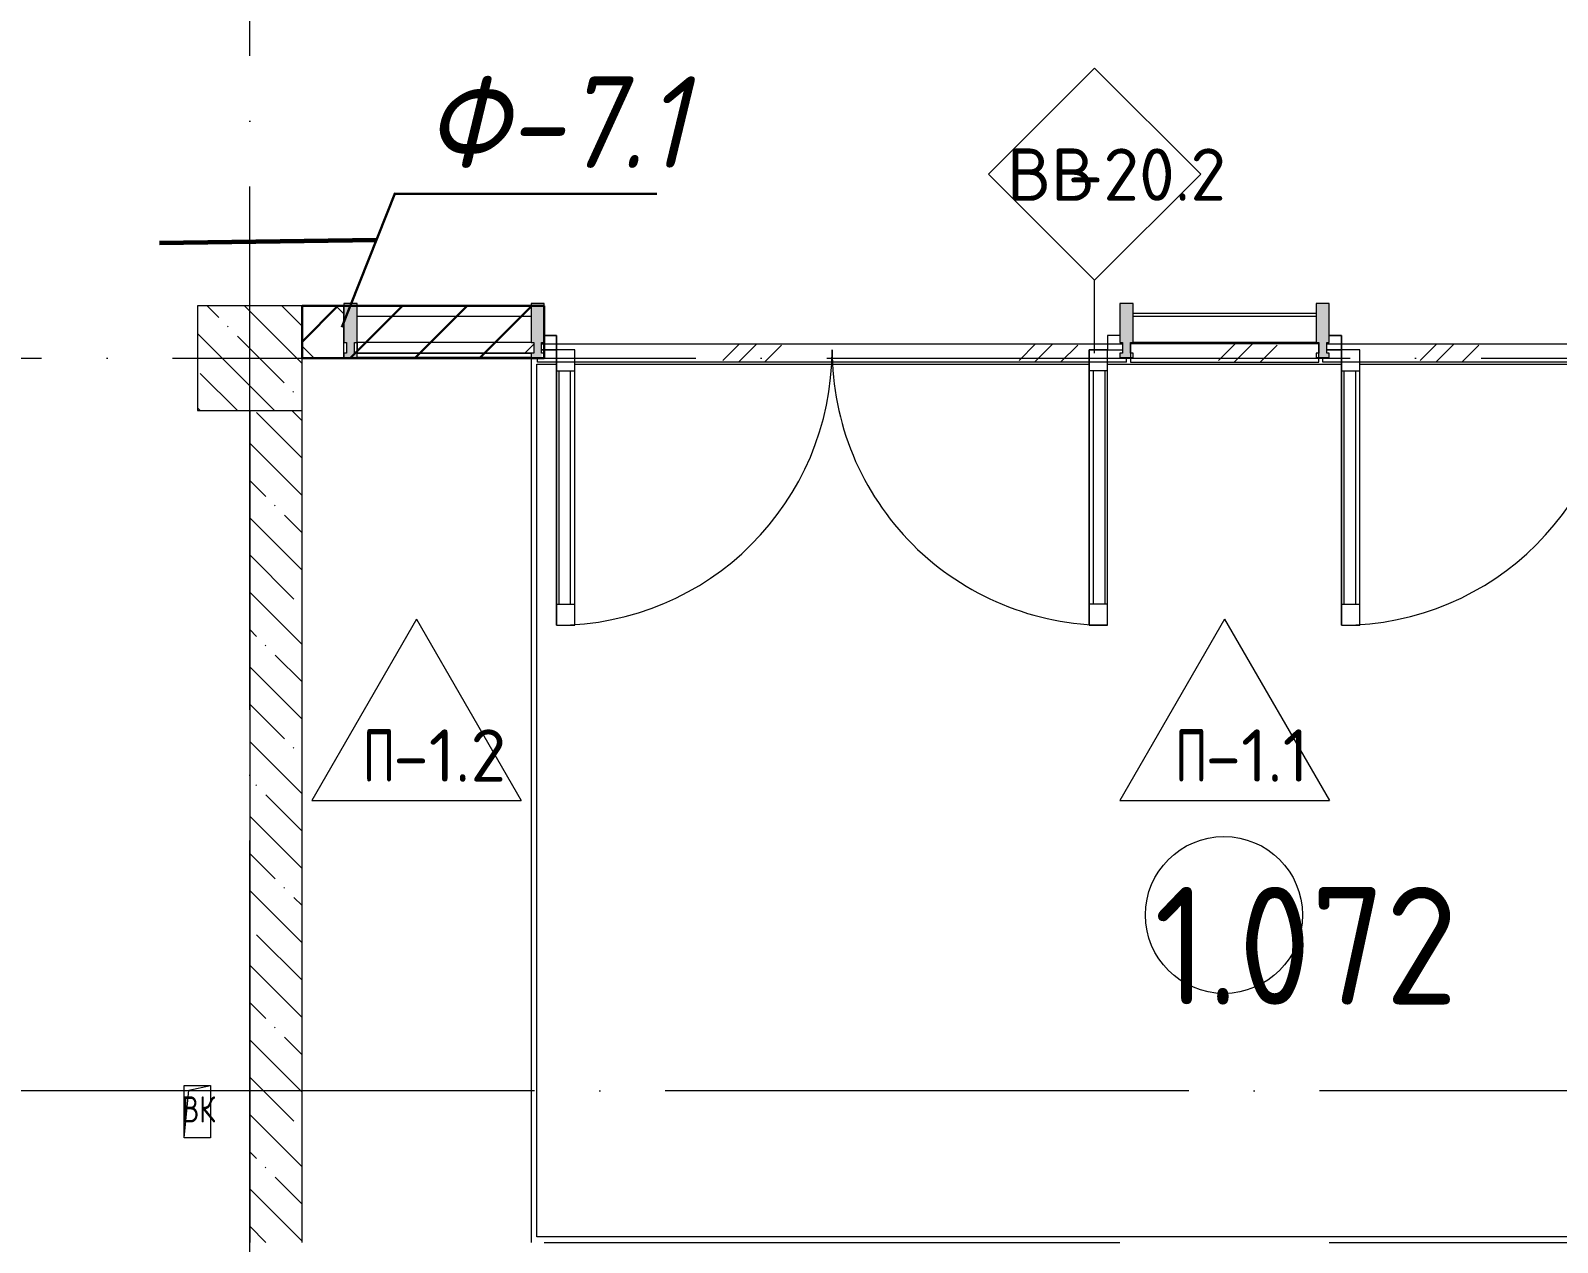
# Model space of a CAD drawing. Header units: millimetres. Extents: x -592259 to 288321, y -552984 to 293768.
# Drawn here: x 136700 to 142535, y 12545 to 17178 of the extents above; entities that cross this region are included whole.
import ezdxf

# ---------------------------------------------------------------- set-up
doc = ezdxf.new("R2010")
doc.units = ezdxf.units.MM
doc.linetypes.add('ADSK_Линия сетки', pattern=[2500, 2000, -250, 0, -250])
for name, color, linetype, lineweight in [('0.1) Блок 3.1 вып', 6, 'Continuous', 30), ('2)Фархверки', 40, 'Continuous', 30), ('2.3.1)Фарх 3.1 вып', 160, 'Continuous', 30), ('4.1) Штук. 3.1 вып', 6, 'Continuous', 60), ('A-AREA-____-IDEN', 250, 'Continuous', 9), ('A-DETL-GENF-OTLN', 250, 'Continuous', 5), ('A-DOOR-____-OTLN', 250, 'Continuous', 5), ('A-FLOR-____-IDEN', 250, 'Continuous', 9), ('A-FLOR-____-OTLN', 250, 'Continuous', 9), ('A-GENM-____-OTLN', 250, 'Continuous', 9), ('A-GLAZ-____-MCUT', 250, 'Continuous', 9), ('A-GLAZ-____-OTLN', 250, 'Continuous', 5), ('A-GLAZ-CURT-MCUT', 250, 'Continuous', 9), ('A-GLAZ-CURT-OTLN', 250, 'Continuous', 5), ('A-GLAZ-CWMG-MCUT', 250, 'Continuous', 9), ('A-GLAZ-CWMG-OTLN', 250, 'Continuous', 5), ('A-WALL-____-IDEN', 250, 'Continuous', 9), ('A-WALL-____-MCUT', 250, 'Continuous', 13), ('A-WALL-____-PATT', 250, 'Continuous', 13), ('S-COLS-____-MCUT', 250, 'Continuous', 25), ('S-COLS-____-OTLN', 250, 'Continuous', 9), ('S-GRID-____-OTLN', 250, 'Continuous', 9)]:
    doc.layers.add(name, color=color, linetype=linetype, lineweight=lineweight)
doc.styles.add('ISOCPEUR', font='isocpeur.ttf', dxfattribs={"width": 0.8, "height": 100})
doc.styles.add('ISOCPEUR_1', font='isocpeur.ttf', dxfattribs={"width": 0.9, "height": 250})
doc.styles.add('ISOCPEUR_2', font='isocpeur.ttf', dxfattribs={"height": 160})
doc.styles.add('ISOCPEUR_I', font='isocpeui.ttf', dxfattribs={"width": 0.9, "height": 12.5})

# ---------------------------------------------------------------- blocks, each defined once
blk = doc.blocks.new('Прямоугольный импост - Импост структурный с накладкой - 170мм-37174490-АР1_Маркировочный план 1 этажа С2и3')
at = {"layer": 'A-GLAZ-CWMG-OTLN'}
for p, q in [((128625, 16098), (129325, 16098)), ((128625, 15985), (129325, 15985))]:
    blk.add_line(p, q, dxfattribs=at)
blk = doc.blocks.new('BSC_Колонна _Прямоугольная - 400x400-V68-АР1_Маркировочный план 1 этажа С2и3')
at = {"layer": 'S-COLS-____-OTLN', "lineweight": 5}
h = blk.add_hatch(dxfattribs=at)
h.set_pattern_fill('FP_104', color=256, style=0, pattern_type=2)
h.set_pattern_definition([(135, (-125249.98, -15925), (-142.56192, -142.56192), []), (135, (-125107.42, -15925), (-142.56192, -142.56192), [252.016, -50.403, 3.353, -47.05])])
h.paths.add_polyline_path([(-176.2, -200), (200, -200), (200, 200), (-200, 200), (-200, -200)])
at = {"layer": 'S-COLS-____-MCUT', "lineweight": 5}
for p, q in [((200, 200), (-200, 200)), ((-200, 200), (-200, -200)), ((200, -200), (200, 200)), ((-200, -200), (200, -200))]:
    blk.add_line(p, q, dxfattribs=at)
blk = doc.blocks.new('_Wn_-As_OpeningMEP_floor__Rectangular - _Wn_-As_OpeningMEP_floor__Rectangular-34847230-АР1_Маркировочный план 1 этажа С2и3')
at = {"layer": 'A-DETL-GENF-OTLN', "lineweight": 5}
for p, q in [((-50, -50), (-32.3, 132.3)), ((-32.3, 132.3), (50, 150))]:
    blk.add_line(p, q, dxfattribs=at)
blk = doc.blocks.new('Дверь_Витражная_СКБ_2Ст - ДВН_ДАО_Главный вход-37174373-АР1_Маркировочный план 1 этажа С2и3')
at = {"layer": 'A-DETL-GENF-OTLN', "lineweight": 5}
for p, q in [((-1053, 1040.5), (-983, 1040.5)), ((-1053, 1040.5), (-1053, -12.5)), ((-983, 1040.5), (-1053, 1040.5)), ((-1053, 1040.5), (-1053, -12.5)), ((-983, 1040.5), (-983, -12.5)), ((-983, -12.5), (-983, 1040.5)), ((1053, 1040.5), (983, 1040.5)), ((983, 1040.5), (983, -12.5)), ((1053, 1040.5), (983, 1040.5)), ((983, 1040.5), (983, -12.5)), ((1053, 1040.5), (1053, -12.5)), ((1053, -12.5), (1053, 1040.5)), ((-1053, 960.5), (-983, 960.5)), ((-1043, 960.5), (-1043, 67.5)), ((-999, 960.5), (-999, 67.5)), ((1053, 960.5), (983, 960.5)), ((999, 960.5), (999, 67.5)), ((1043, 960.5), (1043, 67.5)), ((-1053, 67.5), (-983, 67.5)), ((1053, 67.5), (983, 67.5)), ((-1053, -12.5), (-1110, -12.5)), ((-1053, -12.5), (-1110, -12.5)), ((-983, -12.5), (-1053, -12.5)), ((-1053, -12.5), (-983, -12.5)), ((-1053, -67.5), (-1053, -12.5)), ((-1053, -67.5), (-1053, -12.5)), ((983, -12.5), (1053, -12.5)), ((983, -12.5), (1053, -12.5)), ((1053, -67.5), (1053, -12.5)), ((1053, -12.5), (1110, -12.5)), ((1053, -12.5), (1053, -67.5)), ((1110, -12.5), (1053, -12.5)), ((-1100, -67.5), (-1053, -67.5)), ((-1100, -67.5), (-1053, -67.5)), ((1100, -67.5), (1053, -67.5)), ((1053, -67.5), (1100, -67.5))]:
    blk.add_line(p, q, dxfattribs=at)
at = {"layer": 'A-DOOR-____-OTLN'}
for p, q in [((-1053, 1040.5), (-1053, -12.5)), ((1053, 1040.5), (1053, -12.5))]:
    blk.add_line(p, q, dxfattribs=at)
for centre, start, end in [((-1053, -12.5), 360, 90), ((1053, -12.5), 90, 180)]:
    blk.add_arc(centre, 1053, start, end, dxfattribs=at)
blk = doc.blocks.new('PNS_Панель прямоугольная2 - Нр_Стекло - 40мм-37173731-АР1_Маркировочный план 1 этажа С2и3')
at = {"layer": 'A-GLAZ-____-OTLN'}
h = blk.add_hatch(dxfattribs=at)
h.set_pattern_fill('FP_152', color=256, style=0, pattern_type=2)
h.set_pattern_definition([(225, (126097.5, 15845), (282.8427, -282.8427), [200, -600]), (225, (126297.5, 15945), (282.8427, -282.8427), [600, -200]), (225, (125897.5, 16045), (282.8427, -282.8427), [200, -600])])
h.paths.add_polyline_path([(-293.5, 0), (-337.5, 0), (-337.5, -40), (337.5, -40), (337.5, 0), (-264.5, 0)])
at = {"layer": 'A-GLAZ-____-MCUT', "lineweight": 5}
for p, q in [((337.5, 0), (-327.5, 0)), ((337.5, -40), (337.5, 0)), ((-327.5, -40), (337.5, -40))]:
    blk.add_line(p, q, dxfattribs=at)
at = {"layer": 'A-GLAZ-____-OTLN'}
blk.add_line((-337.5, 0), (337.5, 0), dxfattribs=at)
blk = doc.blocks.new('PNS_Панель прямоугольная2 - Нр_Стекло - 40мм-37172909-АР1_Маркировочный план 1 этажа С2и3')
at = {"layer": 'A-GLAZ-____-MCUT', "lineweight": 5}
blk.add_line((-5, 0), (-5, -40), dxfattribs=at)
at = {"layer": 'A-GLAZ-____-OTLN'}
blk.add_line((-5, 0), (5, 0), dxfattribs=at)
blk = doc.blocks.new('Прямоугольный импост - Импост структурный с накладкой - 190мм-37087415-АР1_Маркировочный план 1 этажа С2и3')
at = {"layer": 'A-GLAZ-CWMG-OTLN'}
blk.add_hatch(color=50, dxfattribs=at).paths.add_polyline_path([(-25, -17), (-25, 0), (-15, 0), (-15, 40), (-25, 40), (-25, 190), (25, 190), (25, 40), (15, 40), (15, -17), (-15, -17)])
at = {"layer": 'A-GLAZ-CWMG-MCUT', "lineweight": 5}
for p, q in [((-25, 40), (-25, 190)), ((-25, 190), (25, 190)), ((25, 190), (25, 40)), ((-15, 40), (-25, 40)), ((-25, -17), (-25, 0)), ((-25, 0), (-15, 0)), ((-15, 0), (-15, 40)), ((15, 40), (15, 0)), ((25, 40), (15, 40)), ((15, 0), (25, 0)), ((25, 0), (25, -17)), ((25, -17), (-25, -17))]:
    blk.add_line(p, q, dxfattribs=at)
blk = doc.blocks.new('Прямоугольный импост - Импост структурный с накладкой - 190мм-37087416-АР1_Маркировочный план 1 этажа С2и3')
at = {"layer": 'A-GLAZ-CWMG-OTLN'}
blk.add_hatch(color=50, dxfattribs=at).paths.add_polyline_path([(0, -17), (-15, -16.9), (-15, 40), (-25, 40), (-25, 190), (25, 190), (25, 40), (15, 40), (15, 0), (25, 0), (25, -17), (15, -17)])
at = {"layer": 'A-GLAZ-CWMG-MCUT', "lineweight": 5}
for p, q in [((-25, 40), (-25, 190)), ((-25, 190), (25, 190)), ((25, 190), (25, 40)), ((-15, 40), (-25, 40)), ((-25, -17), (-25, 0)), ((-25, 0), (-15, 0)), ((-15, 0), (-15, 40)), ((15, 40), (15, 0)), ((25, 40), (15, 40)), ((15, 0), (25, 0)), ((25, 0), (25, -17)), ((25, -17), (-25, -17))]:
    blk.add_line(p, q, dxfattribs=at)
blk = doc.blocks.new('Прямоугольный импост - Импост структурный с накладкой - 190мм-37155525-АР1_Маркировочный план 1 этажа С2и3')
at = {"layer": 'A-GLAZ-CWMG-OTLN'}
blk.add_hatch(color=50, dxfattribs=at).paths.add_polyline_path([(-50, -17), (-50, 0), (-40, 0), (-40, 40), (-50, 40), (-50, 190), (0, 190), (0, 40), (-10, 40), (-10, 0), (0, 0), (0, -17), (-40, -17)])
at = {"layer": 'A-GLAZ-CWMG-MCUT', "lineweight": 5}
for p, q in [((-50, 40), (-50, 190)), ((-50, 190), (0, 190)), ((0, 190), (0, 40)), ((-40, 40), (-50, 40)), ((-50, -17), (-50, 0)), ((-50, 0), (-40, 0)), ((-40, 0), (-40, 40)), ((-10, 40), (-10, 0)), ((0, 40), (-10, 40)), ((-10, 0), (0, 0)), ((0, 0), (0, -17)), ((0, -17), (-50, -17))]:
    blk.add_line(p, q, dxfattribs=at)
blk = doc.blocks.new('Прямоугольный импост - Импост структурный с накладкой - 160мм-37174491-АР1_Маркировочный план 1 этажа С2и3')
at = {"layer": 'A-GLAZ-CWMG-OTLN'}
for p, q in [((129325, 16085), (128625, 16085)), ((128625, 15980), (128625, 15985)), ((129325, 15985), (128625, 15985)), ((129325, 15985), (129325, 15980))]:
    blk.add_line(p, q, dxfattribs=at)
blk = doc.blocks.new('Прямоугольный импост - Импост структурный с накладкой - 160мм-37173650-АР1_Маркировочный план 1 этажа С2и3')
at = {"layer": 'A-GLAZ-CWMG-OTLN'}
for p, q in [((126325, 16085), (125660, 16085)), ((126325, 15928), (125660, 15928))]:
    blk.add_line(p, q, dxfattribs=at)
blk = doc.blocks.new('Системная панель - Стекло - 70мм-37174494-АР1_Маркировочный план 1 этажа С2и3')
at = {"layer": 'A-GLAZ-CURT-OTLN'}
h = blk.add_hatch(dxfattribs=at)
h.set_pattern_fill('FP_153', color=256, style=0, pattern_type=2)
h.set_pattern_definition([(225, (130567.5, 15845), (282.8427, -282.8427), [200, -600]), (225, (130767.5, 15945), (282.8427, -282.8427), [600, -200]), (225, (130367.5, 16045), (282.8427, -282.8427), [200, -600])])
h.paths.add_polyline_path([(-607.9, 35), (-1117.5, 35), (-1117.5, 17), (-1107.5, 17), (-1107.5, 0), (-1117.5, 0), (-1117.5, -35), (1102.5, -35), (1102.5, 0), (1092.5, 0), (1092.5, 17), (1117.5, 17), (1117.5, 35), (75.6, 35)])
for p, q in [((-1117.5, 35), (1117.5, 35)), ((-1117.5, 35), (-1117.5, 17)), ((1117.5, 35), (1117.5, 17)), ((1102.5, -35), (-1117.5, -35))]:
    blk.add_line(p, q, dxfattribs=at)
blk = doc.blocks.new('Системная панель - Стекло - 70мм-37174426-АР1_Маркировочный план 1 этажа С2и3')
at = {"layer": 'A-GLAZ-CURT-OTLN'}
h = blk.add_hatch(dxfattribs=at)
h.set_pattern_fill('FP_154', color=256, style=0, pattern_type=2)
h.set_pattern_definition([(225, (127575, 15845), (282.8427, -282.8427), [200, -600]), (225, (127775, 15945), (282.8427, -282.8427), [600, -200]), (225, (127375, 16045), (282.8427, -282.8427), [200, -600])])
h.paths.add_polyline_path([(-183, 35), (-1125, 35), (-1125, 17), (-1100, 17), (-1100, 0), (-1110, 0), (-1110, -35), (1110, -35), (1110, 0), (1100, 0), (1100, 17), (1125, 17), (1125, 35)])
for p, q in [((-1125, 35), (1125, 35)), ((-1125, 35), (-1125, 17)), ((1125, 35), (1125, 17)), ((1110, -35), (-1110, -35))]:
    blk.add_line(p, q, dxfattribs=at)
blk = doc.blocks.new('Системная панель - Стекло - 70мм-37174503-АР1_Маркировочный план 1 этажа С2и3')
at = {"layer": 'A-GLAZ-CURT-OTLN'}
h = blk.add_hatch(dxfattribs=at)
h.set_pattern_fill('FP_156', color=256, style=0, pattern_type=2)
h.set_pattern_definition([(225, (129075, 15845), (282.8427, -282.8427), [200, -600]), (225, (129275, 15945), (282.8427, -282.8427), [600, -200]), (225, (128875, 16045), (282.8427, -282.8427), [200, -600])])
h.paths.add_polyline_path([(360, 35), (-360, 35), (-360, -35), (360, -35), (360, 29.5)])
at = {"layer": 'A-GLAZ-CURT-MCUT', "lineweight": 5}
for p, q in [((360, 35), (-360, 35)), ((-360, 35), (-360, -35)), ((360, -35), (360, 35)), ((-360, -35), (360, -35))]:
    blk.add_line(p, q, dxfattribs=at)
blk = doc.blocks.new('ASML_АР_Решетка вентиляционная встроенная - ГР-4_3380х5300-42053081-АР1_Маркировочный план 1 этажа С2и3')
at = {"layer": 'A-GENM-____-OTLN', "lineweight": 5}
for p, q in [((-2650, 1690), (-2650, -1675)), ((-2628, 1668), (2628, 1668)), ((-2628, -1668), (-2628, 1668)), ((-400, 1690), (-2600, 1690)), ((2600, 1690), (400, 1690)), ((2628, 1668), (2628, -1668)), ((2650, -1690), (2650, 1690)), ((-2640, -1690), (-2610, -1690)), ((-2553, -1668), (-2628, -1668)), ((-517, -1668), (-2483, -1668)), ((447, -1668), (-447, -1668)), ((-375, -1690), (-360, -1690)), ((360, -1690), (375, -1690)), ((2483, -1668), (517, -1668)), ((2628, -1668), (2553, -1668)), ((2625, -1690), (2650, -1690))]:
    blk.add_line(p, q, dxfattribs=at)
blk = doc.blocks.new('AAR_СКБ_Марка_Помещения_мал - Номер-28977439-АР1_Маркировочный план 1 этажа С2и3')
at = {"layer": 'A-AREA-____-IDEN'}
blk.add_circle((-0.028, 0), 3, dxfattribs=at)
blk = doc.blocks.new('ADSK_Марка_Стена - Экземпляр_ADSK_Позиция-30564885-АР1_Маркировочный план 1 этажа С2и3')
at = {"layer": 'A-WALL-____-IDEN'}
for p, q in [((-0.156, 4.37), (-4.213, 0.312)), ((3.901, 0.312), (-0.156, 4.37)), ((-4.213, 0.312), (-0.156, -3.745)), ((-0.156, -3.745), (3.901, 0.312))]:
    blk.add_line(p, q, dxfattribs=at)
blk = doc.blocks.new('AAR_СКБ_Марка_Перекрытия - Марка пола-17325028-АР1_Маркировочный план 1 этажа С2и3')
at = {"layer": 'A-FLOR-____-IDEN'}
for p, q in [((0, 6.932), (-4.002, 0)), ((0, 6.932), (4.002, 0)), ((-4.002, 0), (4.002, 0))]:
    blk.add_line(p, q, dxfattribs=at)

msp = doc.modelspace()

# ---------------------------------------------------------------- hatches: boundary and pattern name
at = {"layer": '0.1) Блок 3.1 вып'}
h = msp.add_hatch(dxfattribs=at)
h.set_pattern_fill('ANSI31', color=6, scale=55)
h.paths.add_polyline_path([(137737.8919, 16124.9994), (138662.9138, 16124.9994), (138662.9138, 15924.9994), (137737.8919, 15924.9994)])
at = {"layer": 'A-WALL-____-PATT', "lineweight": 15, "true_color": 0x000000}
h = msp.add_hatch(dxfattribs=at)
h.set_pattern_fill('FP_2', color=18, style=0, pattern_type=2)
h.set_pattern_definition([(135, (12287.91, -0.0006), (-141.42136, -141.42136), [])])
h.paths.add_polyline_path([(137737.9138, 15924.9994), (137897.9138, 15925), (137897.9125, 16124.9994), (137737.9138, 16124.9994), (137737.9138, 16055.6428)])
h = msp.add_hatch(dxfattribs=at)
h.set_pattern_fill('FP_1', color=18, style=0, pattern_type=2)
h.set_pattern_definition([(135, (12287.91, -0.0006), (-142.5612, -142.5612), []), (135, (12430.48, -0.0006), (-142.5612, -142.5612), [252.016, -50.403, 3.353, -47.05])])
h.paths.add_polyline_path([(137737.9138, 12545), (137737.8919, 15724.9994), (137537.9138, 15724.9994), (137537.9138, 12545)])

# ---------------------------------------------------------------- linework, layer by layer
at = {"layer": '0.1) Блок 3.1 вып'}
msp.add_lwpolyline([(137737.8919, 16124.9994), (138662.9138, 16124.9994), (138662.9138, 15924.9994), (137737.8919, 15924.9994)], close=True, dxfattribs=at)
at = {"layer": '2.3.1)Фарх 3.1 вып'}
for p, q in [((137889.9848, 16044.1858), (138093.5946, 16557.1469)), ((138093.5946, 16554.0031), (139093.5946, 16554.0031))]:
    msp.add_line(p, q, dxfattribs=at)
at = {"layer": '4.1) Штук. 3.1 вып', "color": 30, "true_color": 0xf26722}
msp.add_lwpolyline([(137192.65, 16366.1415), (138022.3654, 16377.6968)], dxfattribs=at)
at = {"layer": 'A-FLOR-____-OTLN', "color": 18, "lineweight": 5, "true_color": 0x000000}
for p, q in [((138612.9138, 15925), (137897.9138, 15925)), ((137287.8919, 12945), (137287.8919, 13145)), ((137287.8919, 13145), (137387.8919, 13145)), ((137387.8919, 13145), (137387.8919, 12945)), ((137387.8919, 12945), (137287.8919, 12945))]:
    msp.add_line(p, q, dxfattribs=at)
at = {"layer": 'A-WALL-____-IDEN', "color": 18, "true_color": 0x000000}
msp.add_line((140766.0658, 15944.9994), (140766.0658, 16223.1285), dxfattribs=at)
at = {"layer": 'A-WALL-____-MCUT', "color": 18, "lineweight": 15, "true_color": 0x000000}
for p, q in [((137897.9138, 16124.9994), (137737.9138, 16124.9994)), ((137897.9138, 15924.9994), (137897.9138, 16124.9994)), ((137737.9138, 15924.9994), (137897.9138, 15924.9994)), ((137537.9138, 15724.9994), (137537.9138, 12545)), ((137737.9138, 12545), (137737.9138, 15724.9994))]:
    msp.add_line(p, q, dxfattribs=at)
at = {"layer": 'S-GRID-____-OTLN', "color": 18, "linetype": 'ADSK_Линия сетки', "true_color": 0x000000}
for p, q in [((137537.9138, -2919.5356), (137537.9138, 61063.6538)), ((77240.3519, 15925), (168626.8279, 15925)), ((168626.8279, 13125), (111607.9138, 13125))]:
    msp.add_line(p, q, dxfattribs=at)

# ---------------------------------------------------------------- block references
at = {"layer": 'A-AREA-____-IDEN', "color": 18, "true_color": 0x000000, "xscale": 99.99999999999993, "yscale": 99.99999999999993, "zscale": 99.99999999999993}
msp.add_blockref('AAR_СКБ_Марка_Помещения_мал - Номер-28977439-АР1_Маркировочный план 1 этажа С2и3', (141263.314, 13796.9095), dxfattribs=at)
at = {"layer": 'A-DOOR-____-OTLN', "color": 18, "true_color": 0x000000, "rotation": 180}
for p in [(139762.9138, 15944.9994), (142762.9138, 15944.9994)]:
    msp.add_blockref('Дверь_Витражная_СКБ_2Ст - ДВН_ДАО_Главный вход-37174373-АР1_Маркировочный план 1 этажа С2и3', p, dxfattribs=at)
at = {"layer": 'A-FLOR-____-IDEN', "color": 18, "true_color": 0x000000, "xscale": 99.99999999999993, "yscale": 99.99999999999993, "zscale": 99.99999999999993}
for p in [(138175.4138, 14235), (141262.9138, 14235)]:
    msp.add_blockref('AAR_СКБ_Марка_Перекрытия - Марка пола-17325028-АР1_Маркировочный план 1 этажа С2и3', p, dxfattribs=at)
at = {"layer": 'A-GENM-____-OTLN', "color": 18, "lineweight": 5, "true_color": 0x000000, "rotation": 180}
msp.add_blockref('ASML_АР_Решетка вентиляционная встроенная - ГР-4_3380х5300-42053081-АР1_Маркировочный план 1 этажа С2и3', (141262.9138, 14235), dxfattribs=at)
at = {"layer": 'A-GLAZ-____-MCUT', "color": 18, "lineweight": 5, "true_color": 0x000000, "rotation": 180}
for name, p in [('PNS_Панель прямоугольная2 - Нр_Стекло - 40мм-37172909-АР1_Маркировочный план 1 этажа С2и3', (137942.9138, 15944.9994)), ('PNS_Панель прямоугольная2 - Нр_Стекло - 40мм-37173731-АР1_Маркировочный план 1 этажа С2и3', (138285.4138, 15944.9994))]:
    msp.add_blockref(name, p, dxfattribs=at)
at = {"layer": 'A-GLAZ-____-OTLN', "color": 18, "true_color": 0x000000}
msp.add_blockref('_Wn_-As_OpeningMEP_floor__Rectangular - _Wn_-As_OpeningMEP_floor__Rectangular-34847230-АР1_Маркировочный план 1 этажа С2и3', (137337.8919, 12995), dxfattribs=at)
at = {"layer": 'A-GLAZ-CURT-OTLN', "color": 18, "true_color": 0x000000, "rotation": 180}
for name, p in [('Системная панель - Стекло - 70мм-37174426-АР1_Маркировочный план 1 этажа С2и3', (139762.9138, 15944.9994)), ('Системная панель - Стекло - 70мм-37174503-АР1_Маркировочный план 1 этажа С2и3', (141262.9138, 15944.9994)), ('Системная панель - Стекло - 70мм-37174494-АР1_Маркировочный план 1 этажа С2и3', (142755.4138, 15944.9994))]:
    msp.add_blockref(name, p, dxfattribs=at)
at = {"layer": 'A-GLAZ-CWMG-OTLN', "color": 18, "true_color": 0x000000, "extrusion": (0, 0, -1)}
for name, p in [('Прямоугольный импост - Импост структурный с накладкой - 190мм-37155525-АР1_Маркировочный план 1 этажа С2и3', (-137897.9138, 15944.9994)), ('Прямоугольный импост - Импост структурный с накладкой - 190мм-37087416-АР1_Маркировочный план 1 этажа С2и3', (-138637.9138, 15944.9994)), ('Прямоугольный импост - Импост структурный с накладкой - 190мм-37087416-АР1_Маркировочный план 1 этажа С2и3', (-140887.9138, 15944.9994)), ('Прямоугольный импост - Импост структурный с накладкой - 190мм-37087415-АР1_Маркировочный план 1 этажа С2и3', (-141637.9138, 15944.9994))]:
    msp.add_blockref(name, p, dxfattribs=at)
at = {"layer": 'A-GLAZ-CWMG-OTLN', "color": 18, "true_color": 0x000000}
for name in ['Прямоугольный импост - Импост структурный с накладкой - 160мм-37173650-АР1_Маркировочный план 1 этажа С2и3', 'Прямоугольный импост - Импост структурный с накладкой - 170мм-37174490-АР1_Маркировочный план 1 этажа С2и3', 'Прямоугольный импост - Импост структурный с накладкой - 160мм-37174491-АР1_Маркировочный план 1 этажа С2и3']:
    msp.add_blockref(name, (12287.9138, -0.0006), dxfattribs=at)
at = {"layer": 'A-WALL-____-IDEN', "color": 18, "true_color": 0x000000, "xscale": 99.99999999999993, "yscale": 99.99999999999993, "zscale": 99.99999999999993}
msp.add_blockref('ADSK_Марка_Стена - Экземпляр_ADSK_Позиция-30564885-АР1_Маркировочный план 1 этажа С2и3', (140781.6908, 16597.5954), dxfattribs=at)
at = {"layer": 'S-COLS-____-OTLN', "color": 18, "lineweight": 5, "true_color": 0x000000}
msp.add_blockref('BSC_Колонна _Прямоугольная - 400x400-V68-АР1_Маркировочный план 1 этажа С2и3', (137537.8919, 15924.9994), dxfattribs=at)

# ---------------------------------------------------------------- texts
at = {"layer": '2)Фархверки', "insert": (137277.913, 13103.9554), "char_height": 100, "width": 160.3375, "attachment_point": 1, "style": 'ISOCPEUR'}
msp.add_mtext('ВК', dxfattribs=at)
at = {"layer": '2.3.1)Фарх 3.1 вып', "insert": (138206.8404, 17002.7839), "char_height": 350, "width": 705.485, "attachment_point": 1, "style": 'ISOCPEUR_I'}
msp.add_mtext('Ф-7.1', dxfattribs=at)
at = {"layer": 'A-AREA-____-IDEN', "color": 18, "true_color": 0x000000, "insert": (140993.8137, 13904.395), "char_height": 450, "width": 609.2825, "attachment_point": 1, "style": 'ISOCPEUR_1'}
msp.add_mtext('1.072', dxfattribs=at)
at = {"layer": 'A-FLOR-____-IDEN', "color": 18, "true_color": 0x000000, "char_height": 200, "attachment_point": 1, "style": 'ISOCPEUR_2'}
for s, insert, width in [('\\fISOCPEUR|b0|i0|c204|p34|;\\W.7;П', (137970.1789, 14506.3858), 140.295312), ('-1.2', (138085.9341, 14506.3858), 381.60325), ('\\fISOCPEUR|b0|i0|c204|p34|;\\W.7;П', (141073.7789, 14506.3858), 140.295312), ('-1.1', (141189.5341, 14506.3858), 342.320562)]:
    msp.add_mtext(s, dxfattribs=dict(at, insert=insert, width=width))
at = {"layer": 'A-WALL-____-IDEN', "color": 18, "true_color": 0x000000, "char_height": 200, "attachment_point": 1, "style": 'ISOCPEUR_2'}
for s, insert, width in [('ВВ', (140431.56, 16727.264), 280.590625), ('-20.2', (140663.0704, 16727.264), 544.345812)]:
    msp.add_mtext(s, dxfattribs=dict(at, insert=insert, width=width))

doc.saveas('drawing.dxf')
